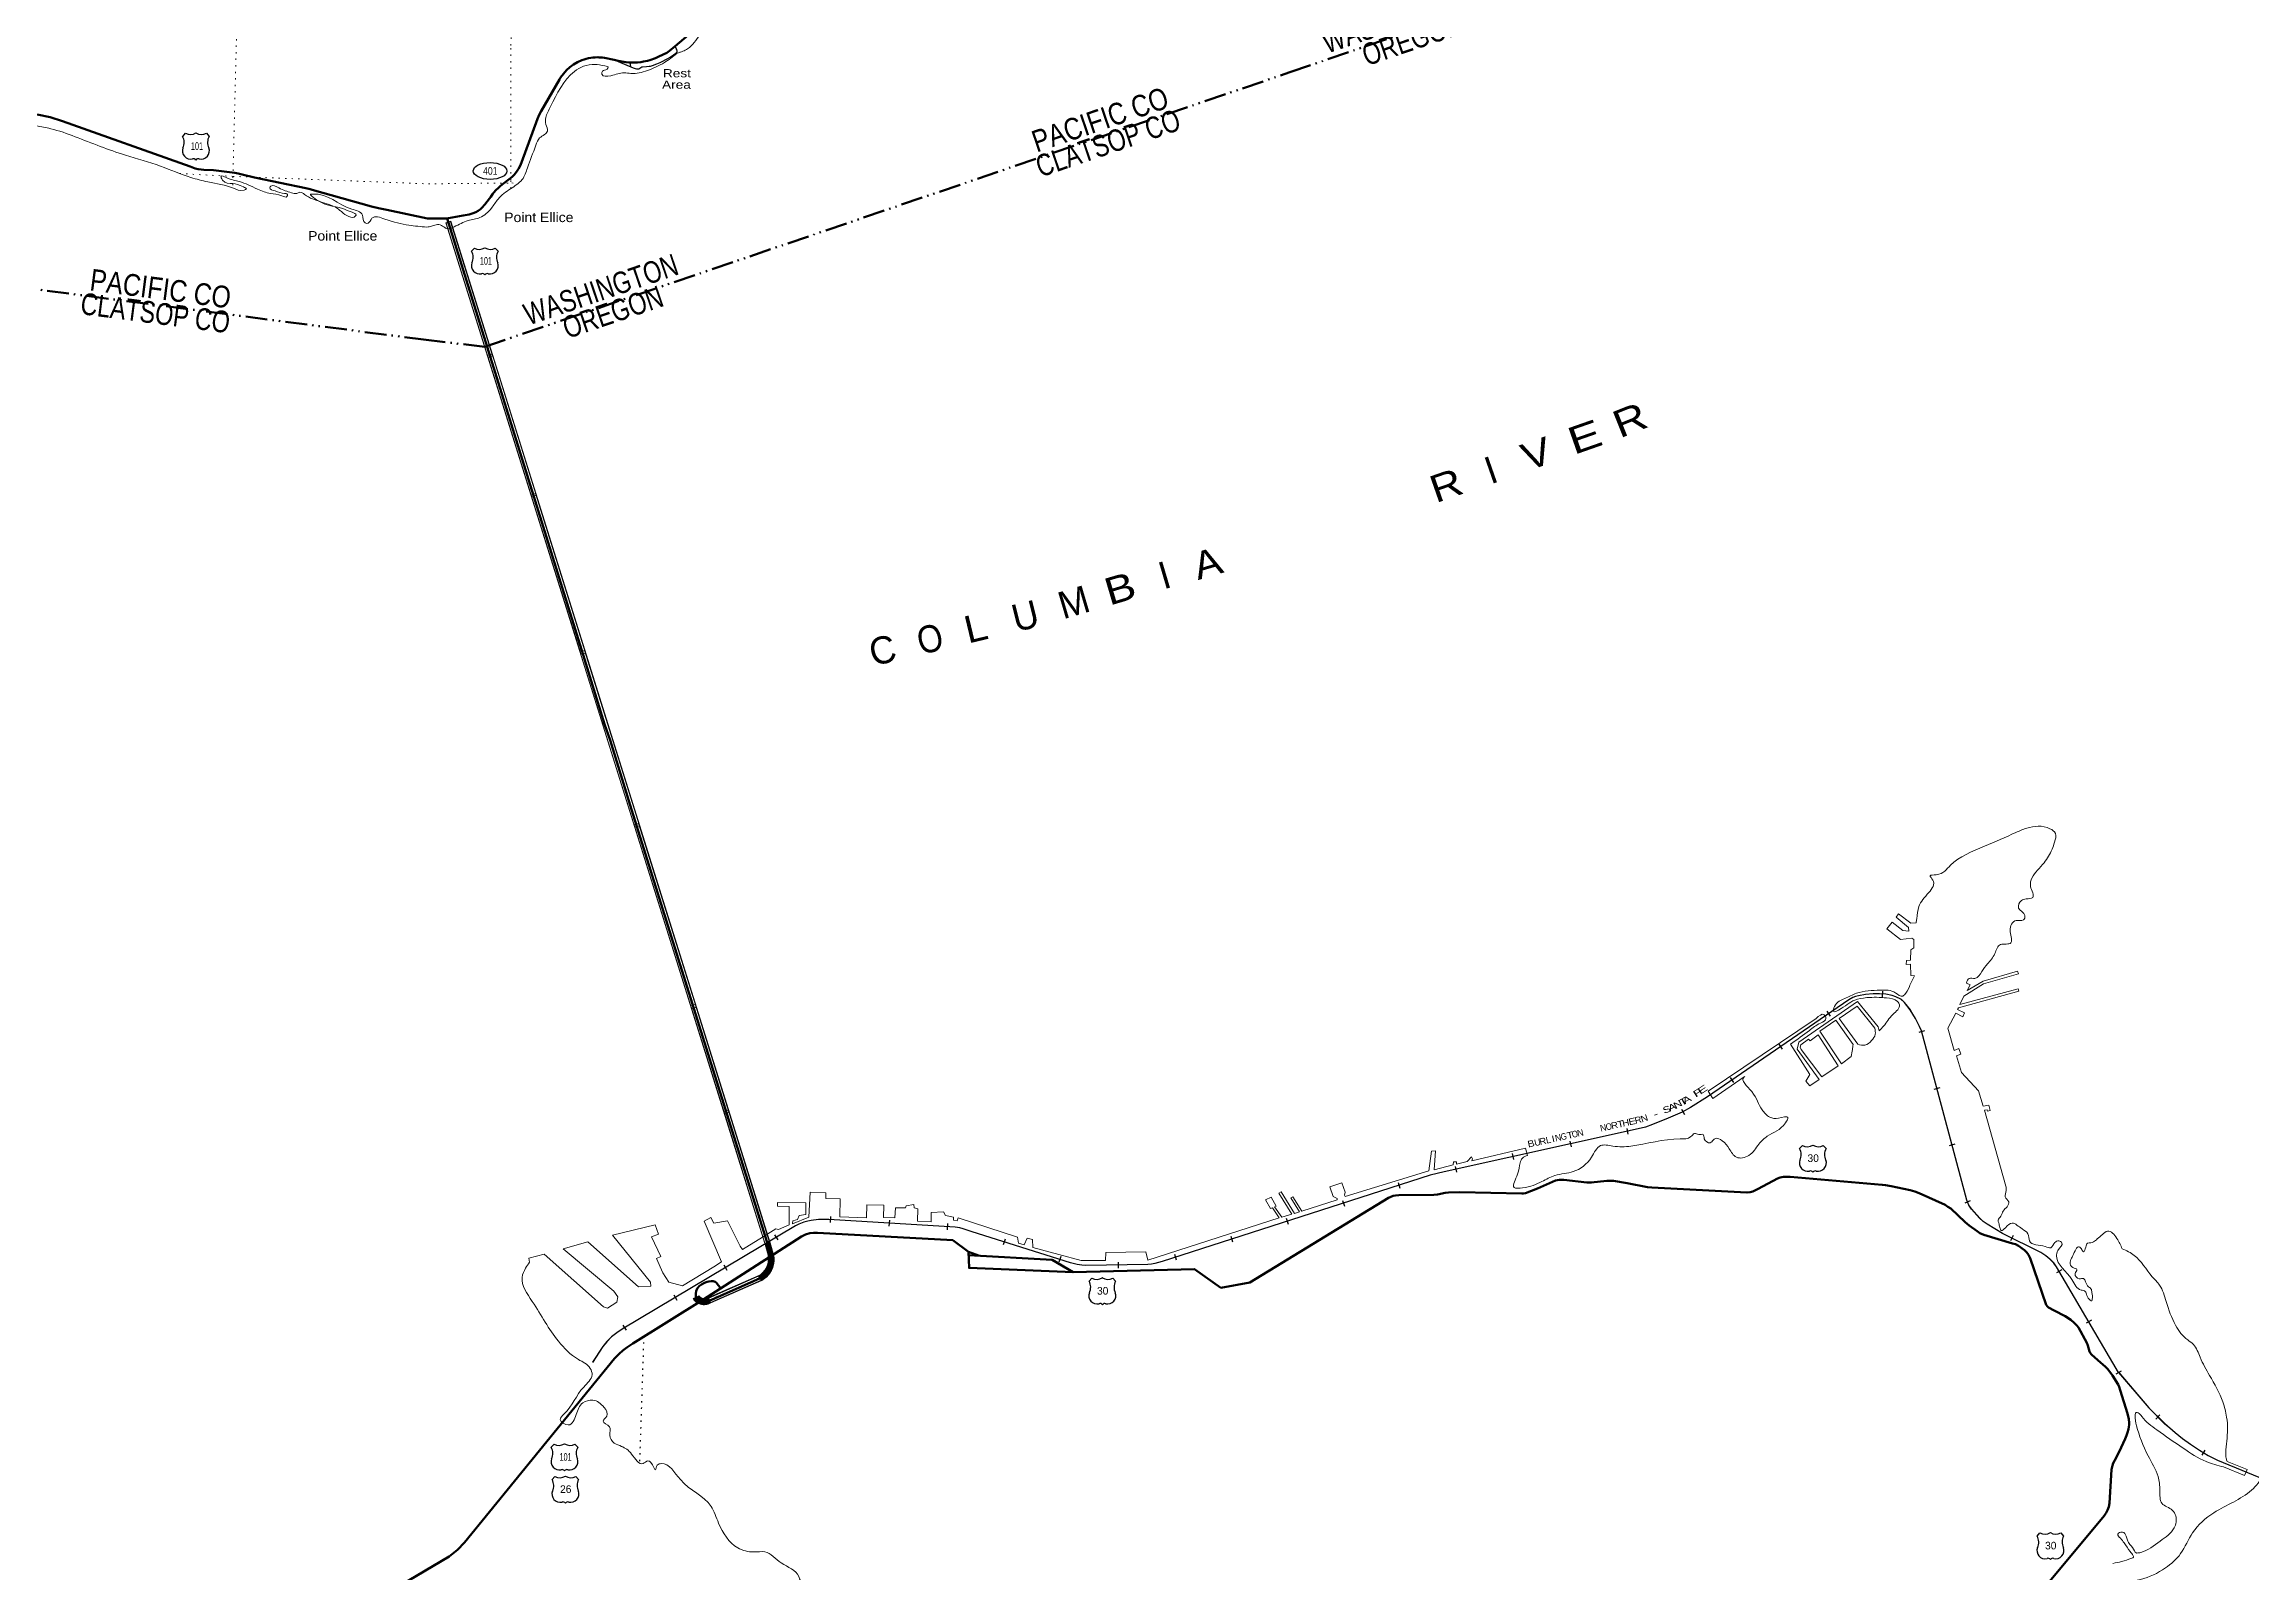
# Model space of a CAD drawing. Header units: feet. Extents: x -762378 to -505285, y -497909 to -353855.
# Drawn here: x -736324 to -695745, y -474349 to -446246 of the extents above; entities that cross this region are included whole.
import ezdxf
from ezdxf.enums import TextEntityAlignment as Align

# ---------------------------------------------------------------- set-up
doc = ezdxf.new("R2010")
doc.units = ezdxf.units.FT
doc.header["$LTSCALE"] = 80
doc.linetypes.add('DASH_DOUBLE_DOT', pattern=[9.2, 5, -1.2, 0.3, -1.2, 0.3, -1.2])
doc.linetypes.add('DOTTED', pattern=[1.5, 0.3, -1.2])
for name, color, linetype, lineweight in [('10', 7, 'DASH_DOUBLE_DOT', 70), ('16', 7, 'Continuous', 25), ('17', 7, 'Continuous', 25), ('20', 7, 'Continuous', 70), ('23', 7, 'Continuous', 70), ('24', 7, 'Continuous', 25), ('34', 7, 'Continuous', 25), ('39', 7, 'Continuous', 13), ('55', 7, 'DOTTED', 100), ('57', 7, 'Continuous', 13), ('6', 7, 'DOTTED', 25), ('7', 7, 'DOTTED', 13)]:
    doc.layers.add(name, color=color, linetype=linetype, lineweight=lineweight)
for name, color, linetype in [('12', 7, 'Continuous'), ('41', 7, 'Continuous'), ('42', 7, 'Continuous'), ('45', 7, 'Continuous')]:
    doc.layers.add(name, color=color, linetype=linetype)

msp = doc.modelspace()

# ---------------------------------------------------------------- hatches: boundary and pattern name
at = {"layer": '57'}
for points in [[(-723012.31, -468498.34), (-723069.12, -468303.43), (-722988.96, -468278.36), (-722921.01, -468510.91)], [(-723193.21, -468892.74), (-723142.47, -468862.02), (-723111.13, -468834.37), (-723072.88, -468791.29), (-723044.44, -468744.92), (-723032.76, -468721.1), (-723022.06, -468691.23), (-723009.22, -468639.07), (-723006.38, -468583.85), (-723006.5, -468537.14), (-723012.31, -468498.34), (-722921.01, -468510.91), (-722911.82, -468564.26), (-722914.95, -468620.29), (-722918.44, -468653.59), (-722931.11, -468706.44), (-722945.66, -468749.56), (-722962.55, -468786.38), (-722994.28, -468835.51), (-723046.09, -468898.43), (-723086.84, -468933.57), (-723144.43, -468968.48)], [(-724293.98, -469264.1), (-724269.26, -469286.9), (-724236.96, -469307.1), (-724214.83, -469313.68), (-724193.39, -469315.38), (-724176.96, -469315.07), (-724109.38, -469296.73), (-724073.48, -469378.16), (-724120.51, -469399.05), (-724144.44, -469405.37), (-724184.76, -469412.36), (-724211.24, -469412.32), (-724238.71, -469408.62), (-724262.42, -469402.29), (-724288.48, -469391.87), (-724311.77, -469379.46), (-724332.84, -469365.23), (-724359.99, -469340.19), (-724375.16, -469322.4), (-724384.36, -469307.33)]]:
    msp.add_hatch(color=256, dxfattribs=at).paths.add_polyline_path(points)

# ---------------------------------------------------------------- linework, layer by layer
at = {"layer": '10', "lineweight": 60}
msp.add_line((-713424.89, -446761.83), (-697302.47, -441245.49), dxfattribs=at)
at = {"layer": '10'}
msp.add_lwpolyline([(-746830.91, -445703.24), (-742837.59, -449925.25), (-729348.9, -451678)], dxfattribs=at)
at = {"layer": '10', "lineweight": 60}
msp.add_lwpolyline([(-729348.9, -451678), (-728227.14, -451809.13), (-713430.49, -446763.75)], dxfattribs=at)
at = {"layer": '16'}
for p, q in [((-733778.36, -447941.67), (-733727.05, -447882.91)), ((-733535.29, -447876.94), (-733535.57, -447877.14)), ((-733343.2, -447882.82), (-733291.81, -447941.67)), ((-728467.5, -450053.23), (-728416.19, -449994.47)), ((-728224.43, -449988.5), (-728224.71, -449988.7)), ((-728032.34, -449994.38), (-727980.95, -450053.23)), ((-704057.15, -466549.2), (-704005.84, -466490.44)), ((-703814.08, -466484.47), (-703814.36, -466484.67)), ((-703621.99, -466490.35), (-703570.6, -466549.2)), ((-717116.98, -468987.84), (-717065.67, -468929.08)), ((-716873.91, -468923.11), (-716874.19, -468923.31)), ((-716681.82, -468928.99), (-716630.43, -468987.84)), ((-727003.25, -472040.53), (-726951.94, -471981.77)), ((-726760.18, -471975.8), (-726760.46, -471976)), ((-726568.09, -471981.68), (-726516.7, -472040.53)), ((-726986.73, -472634.42), (-726935.42, -472575.66)), ((-726743.66, -472569.69), (-726743.94, -472569.89)), ((-726551.57, -472575.57), (-726500.18, -472634.42)), ((-699690.73, -473672.15), (-699639.42, -473613.39)), ((-699447.66, -473607.42), (-699447.94, -473607.62)), ((-699255.57, -473613.3), (-699204.18, -473672.15))]:
    msp.add_line(p, q, dxfattribs=at)
for centre, radius, start, end in [((-733971.34, -448052.3), 222.05, 332.97043, 29.75871), ((-733635.97, -447725.25), 182.07, 239.97227, 303.45418), ((-733434.19, -447725.75), 181.52, 236.33975, 300.08743), ((-733434.2, -447725.25), 182.07, 236.54582, 236.59441), ((-733098.84, -448052.3), 222.05, 150.24129, 207.02957), ((-733632.15, -448207.2), 151.42, 159.09177, 283.81923), ((-733438.03, -448207.2), 151.42, 256.18077, 20.90823), ((-728325.11, -449836.81), 182.07, 239.97227, 303.45418), ((-728123.33, -449837.31), 181.52, 236.33975, 300.08743), ((-728123.34, -449836.81), 182.07, 236.54582, 236.59441), ((-728321.29, -450318.76), 151.42, 159.09177, 283.81923), ((-728660.48, -450163.86), 222.05, 332.97043, 29.75871), ((-728127.17, -450318.76), 151.42, 256.18077, 20.90823), ((-727787.98, -450163.86), 222.05, 150.24129, 207.02957), ((-704250.13, -466659.83), 222.05, 332.97043, 29.75871), ((-703914.76, -466332.78), 182.07, 239.97227, 303.45418), ((-703712.98, -466333.28), 181.52, 236.33975, 300.08743), ((-703712.99, -466332.78), 182.07, 236.54582, 236.59441), ((-703377.63, -466659.83), 222.05, 150.24129, 207.02957), ((-703910.94, -466814.73), 151.42, 159.09177, 283.81923), ((-703716.82, -466814.73), 151.42, 256.18077, 20.90823), ((-717309.96, -469098.47), 222.05, 332.97043, 29.75871), ((-716974.59, -468771.42), 182.07, 239.97227, 303.45418), ((-716772.81, -468771.92), 181.52, 236.33975, 300.08743), ((-716772.82, -468771.42), 182.07, 236.54582, 236.59441), ((-716437.46, -469098.47), 222.05, 150.24129, 207.02957), ((-716970.77, -469253.37), 151.42, 159.09177, 283.81923), ((-716776.65, -469253.37), 151.42, 256.18077, 20.90823), ((-726857.04, -472306.06), 151.42, 159.09177, 283.81923), ((-727196.23, -472151.16), 222.05, 332.97043, 29.75871), ((-726860.86, -471824.11), 182.07, 239.97227, 303.45418), ((-726659.08, -471824.61), 181.52, 236.33975, 300.08743), ((-726659.09, -471824.11), 182.07, 236.54582, 236.59441), ((-726662.92, -472306.06), 151.42, 256.18077, 20.90823), ((-726323.73, -472151.16), 222.05, 150.24129, 207.02957), ((-727179.71, -472745.05), 222.05, 332.97043, 29.75871), ((-726844.34, -472418), 182.07, 239.97227, 303.45418), ((-726642.56, -472418.5), 181.52, 236.33975, 300.08743), ((-726642.57, -472418), 182.07, 236.54582, 236.59441), ((-726307.21, -472745.05), 222.05, 150.24129, 207.02957), ((-726840.52, -472899.95), 151.42, 159.09177, 283.81923), ((-726646.4, -472899.95), 151.42, 256.18077, 20.90823), ((-699544.52, -473937.68), 151.42, 159.09177, 283.81923), ((-699883.71, -473782.78), 222.05, 332.97043, 29.75871), ((-699548.34, -473455.73), 182.07, 239.97227, 303.45418), ((-699346.56, -473456.23), 181.52, 236.33975, 300.08743), ((-699346.57, -473455.73), 182.07, 236.54582, 236.59441), ((-699350.4, -473937.68), 151.42, 256.18077, 20.90823), ((-699011.21, -473782.78), 222.05, 150.24129, 207.02957)]:
    msp.add_arc(centre, radius, start, end, dxfattribs=at)
for centre, major_axis, start_param, end_param in [((-733576.81, -448406.02), (-19.56, 51.67), 4.95877769, 6.28318531), ((-733493.36, -448406.02), (19.56, 51.67), 0, 1.32637542), ((-728265.95, -450517.58), (-19.56, 51.67), 4.95877769, 6.28318531), ((-728182.5, -450517.58), (19.56, 51.67), 0, 1.32637542), ((-703855.6, -467013.55), (-19.56, 51.67), 4.95877769, 6.28318531), ((-703772.15, -467013.55), (19.56, 51.67), 0, 1.32637542), ((-716915.43, -469452.19), (-19.56, 51.67), 4.95877769, 6.28318531), ((-716831.98, -469452.19), (19.56, 51.67), 0, 1.32637542), ((-726801.7, -472504.88), (-19.56, 51.67), 4.95877769, 6.28318531), ((-726718.25, -472504.88), (19.56, 51.67), 0, 1.32637542), ((-726785.18, -473098.77), (-19.56, 51.67), 4.95877769, 6.28318531), ((-726701.73, -473098.77), (19.56, 51.67), 0, 1.32637542), ((-699489.18, -474136.5), (-19.56, 51.67), 4.95877769, 6.28318531), ((-699405.73, -474136.5), (19.56, 51.67), 0, 1.32637542)]:
    msp.add_ellipse(centre, major_axis=major_axis, ratio=0.929097, start_param=start_param, end_param=end_param, dxfattribs=at)
at = {"layer": '17'}
msp.add_ellipse((-728126.54, -448576.98), major_axis=(-309.24, 1), ratio=0.500121, dxfattribs=at)
at = {"layer": '20'}
for p, q in [((-729278.48, -449452.88), (-728916.39, -449449.77)), ((-719333.2, -468449.41), (-719152.03, -468516.94))]:
    msp.add_line(p, q, dxfattribs=at)
for points in [[(-729278.48, -449452.88), (-730026.39, -449292.85), (-730179.3, -449261.97), (-730309.48, -449229.85), (-731397.63, -448921.23), (-731436.27, -448909.54), (-731512.25, -448892.99), (-732456.53, -448695.15), (-732685.65, -448639.11), (-732709.72, -448633.23), (-732735.65, -448627.17), (-732757.59, -448622.04), (-732819.07, -448613.58), (-733212.57, -448562.69), (-733387.84, -448555.22), (-733389.95, -448555.25), (-733436.94, -448552.46), (-733493.41, -448543.66), (-733548.65, -448528.99), (-733639.68, -448497.62), (-735987.44, -447663.89), (-736215.83, -447590.03), (-736450.69, -447540.46)], [(-724044.47, -469324.18), (-723173.94, -468938.04), (-723168.23, -468935.07), (-723132.48, -468913.64), (-723099.16, -468888.59), (-723068.64, -468860.19), (-723041.25, -468828.76), (-723017.31, -468794.64), (-722997.06, -468758.21), (-722980.73, -468719.85), (-722968.49, -468680), (-722960.49, -468639.09), (-722956.81, -468597.57), (-722957.49, -468555.89), (-722962.53, -468514.51), (-722971.86, -468473.88), (-725528.45, -460314.2), (-725919.51, -459040.52), (-726026.2, -458749.96), (-726416.25, -457471.39), (-728916.39, -449449.77)], [(-717411.13, -468823.58), (-715177.25, -468765.47), (-714694.37, -469109.11), (-714163.64, -469011.26), (-711610.96, -467454.91), (-711525.96, -467420.88), (-711484.31, -467412.11), (-711426.15, -467407.89), (-710777.89, -467400.84), (-710712.74, -467394.56), (-710575.36, -467364.53), (-710508.88, -467355.09), (-710305.27, -467352.9), (-709165.06, -467376.9), (-709132.33, -467372.63), (-709097.26, -467366.05), (-708877.99, -467283.68), (-708542.79, -467138.16), (-708509.81, -467127.01), (-708472.54, -467122.62), (-708426.51, -467122.62), (-708393.36, -467123.87), (-707966.36, -467170.46), (-707888.38, -467173.07), (-707599.04, -467142.36), (-707528.54, -467139.23), (-707476.29, -467144.56), (-707228.37, -467186.94), (-706854.61, -467259.56), (-706771.57, -467267.36), (-705026.77, -467358.27), (-704966.49, -467350.69), (-704916.07, -467335.34), (-704817, -467288.15), (-704464.15, -467099.17), (-704411.92, -467080.95), (-704354.92, -467069.98), (-704293.55, -467065.6), (-704229.6, -467068.11), (-702538.26, -467213.71), (-702477.49, -467223.49), (-702376.66, -467241.03), (-702023.76, -467313.4), (-701938.27, -467337.53), (-701859.44, -467366.32), (-701384.8, -467585.35), (-701330, -467618.25), (-701277.96, -467653.59), (-701013.1, -467902.54), (-700942.03, -467960.36), (-700795.16, -468070.01), (-700744.75, -468102.9), (-700671.09, -468132.41), (-700141.41, -468291.29), (-700091.54, -468309.05), (-700036.74, -468335.37), (-699963.59, -468384.43), (-699922.76, -468416.51), (-699878.92, -468462.56), (-699848.23, -468502.04), (-699817.04, -468564.61), (-699523.82, -469420.93), (-699508.48, -469447.24), (-699484.97, -469472.14), (-699376.22, -469526.49), (-699174.71, -469632.58), (-699070.08, -469699.44), (-699008.71, -469752.07), (-698959.4, -469803.39), (-698930.89, -469839.8), (-698777.34, -470117.35), (-698756.63, -470166.56), (-698730.33, -470278.41), (-698719.37, -470302.53), (-698694.51, -470335.19), (-698575.4, -470438.09), (-698432.22, -470561.31), (-698394.04, -470601.57), (-698307.79, -470723.26), (-698199.79, -470888.39)], [(-730079.46, -474761.98), (-728881.85, -474045.95), (-728724.03, -473923.14), (-728597.57, -473791.59), (-725843.27, -470409.51), (-725755.06, -470320.05), (-725688.21, -470260.85), (-725613.68, -470203.83), (-725501.29, -470129.84), (-724215.16, -469330.99), (-722402.91, -468167.3), (-722327.95, -468131.43), (-722247.83, -468107.09), (-722183.28, -468098.53), (-722110.6, -468096.34), (-719621.99, -468232.63), (-719333.2, -468449.41)], [(-719333.2, -468449.41), (-719324.16, -468743.64), (-717411.13, -468823.58)], [(-717411.13, -468823.58), (-717795.49, -468596.09), (-719331.45, -468506.47)], [(-724347.98, -469214.73), (-724341.41, -469170.86), (-724319.49, -469120.43), (-724280.03, -469074.37), (-724243.26, -469045.04), (-724183.58, -469015.16), (-724139.73, -469000.9), (-724109.06, -468993.23), (-724058.63, -468986.65), (-724025.16, -468988.9), (-723988.98, -468999.87), (-723969.24, -469014.13), (-723887.29, -469120.46)], [(-724044.47, -469324.18), (-724121.29, -469352.92), (-724146.5, -469360.05), (-724159.46, -469363.85), (-724187.97, -469366.04), (-724232.45, -469364.42), (-724253.37, -469361.15), (-724275.65, -469355.08), (-724290.09, -469348.54), (-724303.03, -469338.63), (-724321.39, -469318.86), (-724335.91, -469293.67), (-724343.6, -469271.74), (-724347.98, -469238.85), (-724347.98, -469214.73)], [(-698199.79, -470888.39), (-698181.41, -470930.92), (-698163.46, -470988.28), (-698031.29, -471416.84), (-698007.8, -471526.56), (-697999.36, -471592.66), (-697999.36, -471627.83), (-698002.88, -471663.69), (-698009.91, -471707.29), (-698028.88, -471768.48), (-698045.75, -471821.92), (-698071.05, -471888.03), (-698144.15, -472046.96), (-698240.58, -472236)], [(-698240.58, -472236), (-698293, -472331.07), (-698308.35, -472374.93), (-698323.69, -472447.3), (-698360.73, -473066.28), (-698376.3, -473138.1), (-698400.41, -473197.31), (-698424.52, -473245.56), (-698461.7, -473303.1), (-699466.33, -474506.02)]]:
    msp.add_lwpolyline(points, dxfattribs=at)
at = {"layer": '23'}
for points in [[(-724881.05, -446404.27), (-724830.32, -446366.08), (-724728.36, -446280.92)], [(-724728.36, -446280.92), (-724409.2, -446014.35)], [(-728916.39, -449449.77), (-728891.39, -449445.32), (-728619.56, -449396.97), (-728514.26, -449375.4), (-728436.94, -449352.02), (-728390.64, -449331.93), (-728346.7, -449307.11), (-728305.58, -449277.84), (-728267.76, -449244.42), (-728233.63, -449207.24), (-728222.7, -449193.5), (-728138.91, -449086.11), (-728115.46, -449051.4), (-728082.76, -449003.64), (-728028.99, -448938.32), (-727968.69, -448878.98), (-727937.15, -448850.73), (-727719.67, -448682.98), (-727682.65, -448646.16), (-727640.48, -448595.51), (-727603.83, -448540.72), (-727573.12, -448482.41), (-727548.66, -448421.21), (-727255.67, -447615.71), (-727227.73, -447547.95), (-727189.86, -447477.17), (-726852.99, -446894.01), (-726830.64, -446857.47), (-726780.87, -446788.89), (-726724.2, -446725.89), (-726661.25, -446669.16), (-726592.73, -446619.32), (-726519.36, -446576.91), (-726441.97, -446542.41), (-726401.15, -446528.23), (-726361.39, -446516.18), (-726320.92, -446506.29), (-726278.51, -446498.52), (-726241.22, -446492.91), (-726194.25, -446489.62), (-726146.82, -446487.29), (-726119.81, -446488.09), (-726107.51, -446488.63), (-726061.24, -446492.64), (-726025.23, -446498.4), (-725844.63, -446535.23)], [(-725844.63, -446535.23), (-725772.05, -446550.03), (-725633.21, -446575.62), (-725579.6, -446581.49), (-725552.2, -446582.41)], [(-725552.2, -446582.41), (-725534.71, -446583), (-725419.58, -446580.43), (-725355.5, -446573.99), (-725305.36, -446565.83), (-725236.76, -446552.05), (-725193.29, -446539.37), (-725084.59, -446501.34), (-725024.67, -446475.26), (-724881.05, -446404.27)]]:
    msp.add_lwpolyline(points, dxfattribs=at)
at = {"layer": '24'}
for p, q in [((-725844.63, -446535.23), (-725542.57, -446663.96)), ((-725542.57, -446663.96), (-725552.2, -446582.41))]:
    msp.add_line(p, q, dxfattribs=at)
for points in [[(-724710.72, -446409.62), (-724704.65, -446403.41), (-724700.14, -446398), (-724694.72, -446391.23), (-724690.44, -446384), (-724689.31, -446381.07), (-724688.86, -446378.14), (-724689.48, -446370.97), (-724692.69, -446356.47), (-724696.86, -446344.15), (-724704.82, -446324.1), (-724714.83, -446305), (-724728.36, -446280.92)], [(-725542.57, -446663.96), (-725499.11, -446682.37), (-725460.6, -446694.15), (-725434.66, -446699.24), (-725412.47, -446700.57), (-725391.07, -446698.43), (-725373.96, -446688.8), (-725354.7, -446672.74), (-725339.45, -446664.45), (-725324.2, -446661.5), (-725255.74, -446654.01), (-725204.39, -446650.8), (-725177.65, -446648.66), (-725142.35, -446640.09), (-725064.26, -446610.12), (-725001.14, -446584.43), (-724953.01, -446560.89), (-724908.08, -446536.27), (-724863.15, -446510.58), (-724819.29, -446482.75), (-724710.72, -446409.62)]]:
    msp.add_lwpolyline(points, dxfattribs=at)
at = {"layer": '34'}
for p, q in [((-702531.64, -463652.64), (-702541.02, -463762.85)), ((-703555.65, -464021.97), (-703493.15, -464113.23)), ((-704438.86, -464629.9), (-704376.37, -464721.16)), ((-701759.03, -464384.31), (-701865.88, -464412.88)), ((-705336.22, -465241.19), (-705273.73, -465332.46)), ((-701481.12, -465433.93), (-701587.98, -465462.5)), ((-706229.07, -465825.35), (-706174.82, -465921.74)), ((-707235.95, -466177.02), (-707212.11, -466285.03)), ((-709343.23, -466642.13), (-709319.39, -466750.14)), ((-708282.4, -466410.66), (-708258.56, -466518.67)), ((-701201.68, -466469.09), (-701308.54, -466497.66)), ((-710389.68, -466875.77), (-710365.84, -466983.78)), ((-711439.11, -467170.48), (-711405.27, -467275.78)), ((-721872.76, -467797.47), (-721879.53, -467907.87)), ((-720789.16, -467866.5), (-720795.93, -467976.91)), ((-713493.66, -467830.61), (-713459.83, -467935.92)), ((-712459.12, -467500.95), (-712425.29, -467606.26)), ((-700921.42, -467509.94), (-701023.2, -467553.23)), ((-722898.12, -468134.49), (-722841.45, -468229.48)), ((-719718.8, -467929.5), (-719725.57, -468039.9)), ((-718660.86, -468212.32), (-718694.25, -468317.77)), ((-714513.67, -468161.09), (-714479.84, -468266.39)), ((-700131.93, -468144.38), (-700180.99, -468243.52)), ((-723831.9, -468688.57), (-723775.22, -468783.56)), ((-717637.89, -468533.53), (-717671.28, -468638.98)), ((-716584.12, -468635.73), (-716582.7, -468746.33)), ((-715548.21, -468490.75), (-715514.38, -468596.05)), ((-699238.74, -468777.53), (-699334.17, -468833.47)), ((-724751.34, -469240.18), (-724694.67, -469335.17)), ((-725685.12, -469794.26), (-725628.45, -469889.25)), ((-698694.3, -469701.24), (-698789.73, -469757.17)), ((-698147.5, -470639.3), (-698242.93, -470695.23)), ((-697512.41, -471521.31), (-697434.02, -471443.28)), ((-696658.25, -472185.53), (-696600.1, -472091.43))]:
    msp.add_line(p, q, dxfattribs=at)
at = {"layer": '34', "lineweight": 13}
for points in [[(-698193.1, -470667.3), (-699332.87, -468722.74), (-699385.8, -468652.44), (-699459.84, -468578.36), (-699531.41, -468519.1), (-699621.09, -468459.74), (-700325.03, -468111.44), (-700607.46, -467936.36), (-700682.73, -467888.21), (-700747.45, -467828.9), (-700898.68, -467659.81), (-700946.8, -467586.96), (-700984.79, -467497.63), (-701816.76, -464385.61), (-701852.21, -464304.71), (-701925.35, -464158.45), (-702021.6, -464000.41), (-702130.19, -463862.14), (-702193.12, -463804.12), (-702285.67, -463758.43), (-702357.24, -463733.74), (-702470.77, -463711.52), (-702586.76, -463701.64), (-702702.76, -463704.11), (-702843.43, -463716.45), (-702974.24, -463738.68), (-703031, -463753.49), (-703076.66, -463769.55), (-703154.4, -463815.22), (-705753.09, -465594.64), (-706062.59, -465793.04), (-706218.39, -465880.73), (-706474.81, -465991.28), (-706761.34, -466107.9), (-706889.68, -466152.34), (-707078.73, -466199.78), (-710589.17, -466974.59), (-710845.83, -467038.79), (-715772.08, -468621.61), (-715910.29, -468661.11), (-715969.35, -468675.88), (-716036.85, -468682.19), (-717177.42, -468696.87), (-717249.57, -468690.99), (-717337.84, -468679.58), (-717460, -468648.72), (-719269.03, -468075.85), (-719431.92, -468024), (-719495.67, -468006.41), (-719577.53, -467994.37), (-721900.56, -467851.98), (-721982.57, -467852.39), (-722088.7, -467852.39), (-722223.87, -467867.59), (-722285.57, -467879.94), (-722362.64, -467901.78), (-722389.79, -467911.65), (-722451.49, -467936.34), (-722517.19, -467969.52), (-725701.77, -469869.53), (-725796.83, -469935.18), (-725895.55, -470009.26), (-725984.39, -470098.15), (-726058.09, -470188.63), (-726246.15, -470478.42)], [(-698193.21, -470668.7), (-697639.69, -471313.92), (-697347.85, -471607.09), (-697156.65, -471770.54), (-697018.64, -471880), (-696872.85, -471983.52), (-696708.25, -472091.74), (-696548.35, -472190.55), (-696374.34, -472279.95), (-695377.32, -472689.31)]]:
    msp.add_lwpolyline(points, dxfattribs=at)
at = {"layer": '34'}
for points in [[(-698194.05, -470667.86), (-699333.79, -468723.35), (-699386.63, -468653.16), (-699460.58, -468579.17), (-699532.07, -468519.98), (-699621.64, -468460.7), (-700325.56, -468112.4), (-700608.05, -467937.29), (-700683.4, -467889.09), (-700748.23, -467829.67), (-700899.55, -467660.48), (-700947.77, -467587.48), (-700985.83, -467497.99), (-701817.8, -464385.97), (-701853.21, -464305.18), (-701926.31, -464158.98), (-702022.51, -464001.04), (-702131, -463862.89), (-702193.75, -463805.04), (-702286.09, -463759.45), (-702357.53, -463734.8), (-702470.92, -463712.61), (-702586.8, -463702.74), (-702702.7, -463705.21), (-702843.29, -463717.54), (-702974.01, -463739.76), (-703030.68, -463754.54), (-703076.19, -463770.55), (-703153.81, -463816.15), (-705752.48, -465595.56), (-706062.02, -465793.98), (-706217.9, -465881.72), (-706474.38, -465992.29), (-706760.95, -466108.93), (-706889.37, -466153.4), (-707078.48, -466200.85), (-710588.92, -466975.66), (-710845.53, -467039.85), (-715771.76, -468622.66), (-715910.01, -468662.17), (-715969.16, -468676.97), (-716036.79, -468683.29), (-717177.46, -468697.97), (-717249.69, -468692.08), (-717338.05, -468680.66), (-717460.3, -468649.78), (-719269.36, -468076.9), (-719432.23, -468025.05), (-719495.9, -468007.49), (-719577.64, -467995.47), (-721900.59, -467853.08), (-721982.57, -467853.49), (-722088.64, -467853.49), (-722223.7, -467868.68), (-722285.31, -467881.01), (-722362.3, -467902.83), (-722389.4, -467912.68), (-722451.04, -467937.34), (-722516.66, -467970.48), (-725701.17, -469870.46), (-725796.19, -469936.07), (-725894.83, -470010.09), (-725983.57, -470098.89), (-726057.2, -470189.28), (-726245.23, -470479.02)], [(-698192.38, -470667.98), (-697638.88, -471313.17), (-697347.1, -471606.28), (-697155.95, -471769.69), (-697017.98, -471879.12), (-696872.23, -471982.61), (-696707.66, -472090.81), (-696547.81, -472189.59), (-696373.88, -472278.95), (-695376.84, -472688.32)]]:
    msp.add_lwpolyline(points, dxfattribs=at)
at = {"layer": '39'}
msp.add_line((-703650.13, -465232.24), (-703345.58, -465026.42), dxfattribs=at)
for points in [[(-701917.34, -462398.08), (-702014, -462406.64), (-702236.6, -462235.28), (-702280.93, -462294.65), (-702055, -462485.45), (-702047.38, -462551.97), (-702159.35, -462539.91), (-702358.53, -462386.2), (-702453.25, -462507.24), (-702203.55, -462706.93), (-701995.75, -462678.28), (-701956.53, -462703.79), (-701956.05, -462856.36), (-702015.64, -462894.36), (-702020.61, -463086.89), (-702095.15, -463094.24), (-702096.91, -463163.65), (-702021.3, -463161.13), (-702012.68, -463366.19), (-701946.74, -463374.59)], [(-700266.32, -467241.02), (-700657.26, -465843.89), (-700611.93, -465835.98), (-700606.11, -465859.26), (-700555.18, -465847.62), (-700578.46, -465748.67), (-700681.78, -465767.59), (-700770.91, -465490.52), (-701081.82, -465152.12), (-701175.8, -464845.77), (-701092.86, -464815.21), (-701128.04, -464710.85), (-701215.55, -464743.83), (-701335.18, -464334.04), (-701188.82, -464062.3), (-701054.3, -464124.76), (-701023.99, -464056.2), (-701152.12, -463991.36), (-701139.07, -463963.73), (-700025.89, -463656.56), (-700040.4, -463613.88), (-701114.77, -463902.38), (-701040.79, -463744.45), (-700675.36, -463520.75), (-700034.44, -463339.09), (-700050.67, -463288.32), (-700684.7, -463471.41), (-700978.63, -463641.66), (-700920.81, -463536), (-700989.96, -463505.4)], [(-703751.7, -464158.67), (-705739.27, -465494.22), (-705651.7, -465625.84), (-705075.32, -465231.09)], [(-702593.56, -464383.06), (-702615.15, -464314.03), (-702993.65, -463846.74), (-704070.64, -464594.82), (-704105.29, -464720.03), (-703699.01, -465277.94), (-703867.8, -465397.27), (-703945.95, -465307.9), (-703867.27, -465186.28), (-704225.76, -464631.87)], [(-703073.06, -464636.76), (-703392.07, -464189.68), (-703686.39, -464389.84), (-703284.62, -464990.46), (-703107.05, -464854.33)], [(-702676.24, -464337.93), (-702997.64, -463930.5), (-703329.41, -464157.5), (-702990.01, -464631.74)], [(-703345.58, -465026.42), (-703716.43, -464459.04), (-703862.84, -464566.17), (-703893.97, -464538.96), (-704034.22, -464642.3), (-704049.71, -464681.89), (-704031.19, -464724.71), (-703650.13, -465232.24)], [(-709060.14, -466675.35), (-709093.36, -466539.66), (-710081.57, -466777.06), (-710068.01, -466735.4), (-710088.9, -466702.53), (-710167.06, -466786.92), (-710363.5, -466834.94), (-710363.1, -466791.01), (-710421.39, -466792.92), (-710426.07, -466850.94), (-710773.95, -466938.8), (-710749.2, -466588.41), (-710821.66, -466593.83), (-710873.13, -466961.33), (-712409.78, -467431.9), (-712424.8, -467403.25), (-712412.96, -467353.49), (-712472.7, -467176.14), (-712690.96, -467254.72), (-712628.59, -467432.04), (-712559.51, -467464.64), (-712560, -467490.45), (-713204.62, -467701.44), (-713374.87, -467436.61), (-713412.18, -467451.99), (-713251.01, -467712.73), (-713342.39, -467741.56), (-713585.04, -467347.41), (-713630.97, -467368.21), (-713389.42, -467755.28), (-713577.13, -467810.57), (-713706.64, -467622.86), (-713677.54, -467608.31), (-713769.1, -467441.14), (-713873.98, -467491.9), (-713782.82, -467653.43), (-713745.93, -467640.32), (-713622.39, -467823.81), (-716037.31, -468599.97), (-716073.88, -468446.1), (-716807.06, -468459.83), (-716818.46, -468607.97), (-717262.09, -468608.04), (-717675.66, -468498.8), (-718148.72, -468369.35), (-718155.36, -468220.57), (-718254.6, -468198.36), (-718309.9, -468320.59), (-718416.67, -468285.43), (-718435.04, -468175.08), (-719524.05, -467824), (-719543.98, -467875.47), (-719609.78, -467863.06), (-719611.9, -467810.8), (-719755.37, -467781.54), (-719794.99, -467711.86), (-720018.25, -467723.9), (-720022.58, -467894.25), (-720272.86, -467882.61), (-720264.8, -467658.81), (-720332.23, -467636.31), (-720336.14, -467577.95), (-720477.56, -467602.97), (-720491.12, -467638.15), (-720677.49, -467635.91), (-720686.11, -467824.4), (-720895.65, -467818.58), (-720888.61, -467590.17), (-721201.56, -467584.92), (-721211.41, -467820.04), (-721700.33, -467805.49), (-721691.39, -467474.94), (-721956.43, -467464.99), (-721956.43, -467360.23), (-722242.92, -467350.69), (-722267.83, -467811.31), (-722571.1, -467931.03), (-722565.2, -467879.05), (-722478.82, -467853.51), (-722447.22, -467780.93), (-722324.58, -467760.38), (-722326.3, -467546.41), (-722845.51, -467542.12), (-722846.51, -467609.97), (-722630.16, -467614.87), (-722627.96, -467949.06), (-722823.76, -468034.34), (-722877.6, -468024.37), (-723123.47, -468178.67)], [(-723123.47, -468178.67), (-723485.62, -468405.94), (-723531.55, -468344.07), (-723765.15, -467876.79), (-724016.12, -467923.14), (-724068.47, -467816.87), (-724193.45, -467886.64), (-723875.25, -468632.79), (-724016.99, -468722.03), (-724589.77, -469072.75), (-724840.33, -469007.52), (-724950.35, -468830.93), (-725071.35, -468569.63), (-724987.63, -468530.49)], [(-724987.63, -468530.49), (-725160.61, -468169.28), (-725029.15, -468125.52), (-725090.98, -467948.66), (-725874.82, -468141.23), (-725179.57, -469007.35), (-725170.02, -469075.94), (-725401.36, -469089.69), (-726328.83, -468261.37), (-726783.13, -468389.54), (-725855.92, -469169.66), (-725781.52, -469276.73), (-725799.11, -469374.45), (-725972.57, -469481.79), (-726043.1, -469460.01), (-727136.02, -468489.24), (-727415.81, -468565.47), (-727404.46, -468640.15)], [(-696197.85, -472303.01), (-695828.34, -472450.97), (-695877.61, -472557.7), (-696264.66, -472402.13)]]:
    msp.add_lwpolyline(points, dxfattribs=at)
for points in [[(-713128.56, -437041.05), (-713197.82, -437197.86), (-713288.96, -437423.95), (-713474.88, -437839.67), (-713548.11, -438099.78), (-713534.73, -438331.47), (-713587, -438535.22), (-713638.03, -438696.75), (-713711.28, -438998.48), (-713934.16, -439251.85), (-713930.2, -439253.97), (-714281.11, -439477.67), (-714624.04, -439496.41), (-715115.27, -439352.17), (-715346.82, -439270.99), (-715437.96, -439270.99), (-715588.06, -439335.15), (-715733.3, -439550.42), (-715908.42, -439616.02), (-716168.97, -439572.65), (-716447.83, -439466.42), (-716637.01, -439392.83), (-716811.79, -439377.97), (-717009.82, -439400.7), (-717215.98, -439356.81), (-717215.93, -439354.8), (-717477.6, -439385.85), (-717619.77, -439436.9), (-718046.29, -439768.75), (-718326.99, -440016.72), (-718450.94, -440177.17), (-718749.87, -440625.71), (-718888.9, -440851.71), (-718882.92, -440853.88), (-719160.92, -441270.69), (-719495.06, -441816.7), (-719682.56, -442030.8), (-719853.83, -442102.54), (-720067.71, -442188.31), (-721019.18, -442392.52), (-721966.25, -442577.57), (-722415.4, -442684.25), (-722586.73, -442779.06), (-722794.52, -442979.63), (-722907.53, -443223.96), (-722962.21, -443464.63), (-722920.55, -443740.18), (-722883.7, -443857.87), (-722829.35, -443927.75), (-722754.95, -443931.81), (-722721.13, -444015.21), (-722698.72, -444144.57), (-722755.34, -444221.46), (-722851.39, -444269.11), (-722917.01, -444309.55), (-722979.3, -444442.61), (-723306.71, -444925.12), (-723478.05, -445154.86), (-723882.7, -445617.98), (-724271.49, -446072.69), (-724496.56, -446332.03), (-724584.61, -446375.74), (-724640.24, -446394.81), (-724689.04, -446410.49)], [(-739216.48, -445947.01), (-738977.7, -446095.47), (-738803.68, -446245.38), (-738646.93, -446432.86), (-738486.16, -446682.67), (-738344.44, -446837.58), (-738044.51, -447133.88), (-737570.63, -447519.89), (-737333.23, -447635.66), (-737132.76, -447649.96), (-736470.8, -447746.92), (-736203.24, -447799.43), (-735755.91, -447947.86), (-734828.48, -448287.87), (-734187.92, -448488.49), (-733627.97, -448696.61), (-733317.09, -448776.57), (-732844.65, -448893.67), (-732650.91, -448929.83), (-732605.98, -448907.16), (-732663.03, -448869.26), (-732858.01, -448808.99), (-733046.84, -448744.89), (-733070.62, -448671.92), (-732978.99, -448696.86), (-732734.28, -448772.73), (-732401.11, -448909.56), (-732166.63, -448991.13), (-731953.07, -449035.94), (-731861, -449046.84), (-731853.69, -449006.95), (-731905.37, -448989.28), (-732080.72, -448943.66), (-732175.27, -448884.53), (-732156.24, -448855.03), (-732010.61, -448887.67), (-731778.4, -448977.2), (-731682.31, -448988.23), (-731625.4, -448967.94), (-731536.29, -449008.85), (-731392.26, -449091.61), (-730916.05, -449279.06), (-730861.26, -449324.91), (-730600.55, -449403.29), (-730592.01, -449387.51), (-730664.67, -449335.08), (-730843.27, -449265.28), (-731396.87, -449047.32), (-731427.71, -449006.23), (-731399.41, -449001.1), (-730670.9, -449278.7), (-730473.45, -449387.21), (-730423.88, -449533.22), (-730371.76, -449536.86), (-730298.55, -449446.85), (-730063.96, -449462.22), (-729619.49, -449574.44), (-729289.13, -449610.86)], [(-724689.04, -446410.49), (-724697.59, -446417.92), (-724924.19, -446584.59), (-725236.59, -446729.9), (-725541.7, -446785.16), (-725663.7, -446772.73), (-725910.53, -446826.07), (-726072.12, -446798.17), (-726061.99, -446740.32), (-725976.41, -446705.26), (-725957.13, -446671.83), (-726016.4, -446645.61), (-726198.11, -446618.99), (-726412.14, -446653.44), (-726578.16, -446747.82), (-727019.14, -447394.36), (-727102.74, -447596.09), (-727101.24, -447720.6), (-727073.67, -447846.05), (-727128.12, -447908.32), (-727216.65, -447969.37), (-727287.82, -448105.31), (-727439.35, -448519.39), (-727539.57, -448736.58), (-727752.38, -448903.56), (-727980.1, -449094.08), (-728104.64, -449262.22), (-728313.59, -449433.35), (-728532.43, -449489.7), (-728785.45, -449603.03), (-728811.35, -449615.57)], [(-728811.35, -449615.57), (-728910.41, -449642.41), (-728978.2, -449604.12), (-729067.03, -449562.78), (-729119.45, -449568.92), (-729206.6, -449591.88), (-729289.33, -449610.85)], [(-700989.96, -463505.4), (-700940.8, -463422.87), (-700836.33, -463420.61), (-700707.24, -463292.77), (-700603.84, -463153.98), (-700468.48, -462964.14), (-700362.06, -462797.35), (-700174.24, -462765.98), (-700166.23, -462655.86), (-700189.93, -462534.57), (-700079.07, -462355.9), (-699942.24, -462346.77), (-699917.2, -462265.38), (-700032.62, -462126.73), (-699981.42, -461988.06), (-699892.04, -461959.16), (-699772.67, -461933.35), (-699811.44, -461729.21), (-699785.79, -461575.57), (-699564.82, -461294.47), (-699417.33, -461046.86), (-699370.5, -460918.07), (-699352.58, -460756.13), (-699455.78, -460668.1), (-699883.01, -460658.73), (-700082.67, -460739.86), (-700659.91, -460992.07), (-701284.81, -461340.91), (-701546.03, -461514.17), (-701659.24, -461536.19), (-701607.8, -461612.31), (-701682.32, -461840.47), (-701864.4, -462100.89), (-701902.62, -462324.33), (-701917.34, -462398.08)], [(-701946.74, -463374.59), (-702040.22, -463571.95), (-702132.09, -463725.22), (-702162.97, -463746.19), (-702289.38, -463689.44), (-702578.54, -463636.87), (-703012.19, -463694.77), (-703226.39, -463788.17), (-703416.42, -463935.89), (-703429.94, -464031.76), (-703341.05, -464003.25), (-703044.2, -463819.91), (-702824.42, -463774.55), (-702459.26, -463779.67), (-702258.97, -463847.11), (-702220.91, -463904.69), (-702343.8, -464082.93), (-702514.18, -464297.6), (-702593.56, -464383.06)], [(-704225.76, -464631.87), (-703878.06, -464376.94), (-703674.42, -464241.75), (-703572.92, -464155.08), (-703608.61, -464087.55), (-703751.7, -464158.67)], [(-703073.06, -464636.76), (-703087.87, -464728.58), (-703107.05, -464854.33)], [(-702676.24, -464337.93), (-702666.2, -464448.69), (-702734.65, -464564.66), (-702856.05, -464646.6), (-702990.01, -464631.74)], [(-705067.08, -465225.36), (-705075.32, -465231.09), (-704938.57, -465500.98), (-704746.02, -465837.12), (-704606.33, -465970.62), (-704442.45, -465990.58), (-704273.32, -465976.59), (-704315.05, -466075.46), (-704651.21, -466322.3), (-704805.01, -466467.31), (-704989.21, -466675.45), (-705219.21, -466707.32), (-705352.08, -466551.98), (-705479.3, -466406.88), (-705606.22, -466364.17), (-705643.47, -466394.95), (-705699.35, -466441.11), (-705809.14, -466368.91), (-705830.43, -466291.86), (-705912.7, -466290.91), (-705988.3, -466272.12), (-706056.64, -466329.88), (-706250.84, -466371.06), (-707159.01, -466504.96), (-707492.16, -466502.99), (-707716.69, -466494.91), (-707882.99, -466707.72), (-708217.8, -466972.67), (-708553.64, -467044.88), (-708792.49, -467154.71), (-709150.05, -467272.3), (-709304.27, -467262.73), (-709241.34, -467022.11), (-709193.46, -466809.05), (-709152.32, -466726.23), (-709060.14, -466675.35)], [(-698128, -468389.41), (-698225.49, -468199.77), (-698397.33, -468067.12), (-698491.87, -468127.95), (-698585.14, -468208.9), (-698655.41, -468264.58), (-698706.18, -468280.82), (-698762.68, -468288.82), (-698797.52, -468363.84), (-698840.6, -468444.59), (-698884.67, -468386.8), (-698929.69, -468355.07), (-698994.6, -468429.01), (-699048.93, -468543.48), (-699084.5, -468638.55), (-699035.87, -468736.65), (-698958.92, -468773.55), (-698991.75, -468848.64), (-698916.84, -468941.67), (-698840.52, -468940.41), (-698763.05, -469073.67), (-698702.72, -469126.03), (-698683.21, -469196.99), (-698677.63, -469319.64), (-698684.58, -469345.48), (-698753.15, -469298.85), (-698791.91, -469205.12), (-698806.85, -469174.47), (-698882.23, -469149.67), (-699051.96, -468958.88), (-699335.47, -468529.14), (-699309.49, -468421.68), (-699236.09, -468279.8), (-699293.14, -468247.63), (-699366.4, -468275.1), (-699440.13, -468370.8), (-699543.79, -468351.01), (-699829.06, -468246.39), (-699860.42, -468114.79), (-699967.62, -468026.62), (-700150.43, -467919.66), (-700273.91, -468003.54), (-700350.05, -468054.99), (-700378.16, -467999.78), (-700397.23, -467916.8), (-700407.29, -467862.24), (-700356.64, -467793.8), (-700314.98, -467696.94), (-700243.91, -467619.21), (-700214.43, -467525.93), (-700277.46, -467437.34), (-700259.21, -467321.57), (-700266.32, -467241.02)], [(-727404.46, -468640.15), (-727476.62, -468747.96), (-727538.94, -468916.34), (-727352.31, -469360.66), (-726872.94, -470090.53), (-726505.67, -470424.93), (-726286.82, -470589.39), (-726252.87, -470705.03), (-726405.65, -470932.37), (-726771.02, -471431.9), (-726836.78, -471528.39), (-726689.93, -471630.72), (-726546.48, -471439.17), (-726424.29, -471224.77), (-726237.81, -471175.29), (-726031.82, -471307.16), (-725983.51, -471469.49), (-726051.01, -471559.39), (-725934.29, -471661.96), (-725927.93, -471818.76), (-725844.82, -471962.27), (-725710.53, -472023.31), (-725526.96, -472164.41), (-725314.55, -472340.68), (-725226.45, -472291.66), (-725171.27, -472319.75), (-725085.85, -472455.31), (-725054.66, -472370.11), (-724983.33, -472340.57), (-724630.65, -472634.3), (-724066.36, -473126.35), (-723926.99, -473434.48), (-723574.12, -473888.8), (-723281.82, -473965.57), (-723075.04, -473964.99), (-722775.22, -474166.49), (-722452.95, -474412.95), (-722421.92, -474498.38), (-722114.81, -474720.21), (-722023.89, -474870.02), (-722039.33, -475074.21), (-721965.29, -475191.3), (-721748.92, -475203.11), (-721501.25, -475181.92), (-721441.7, -475089.72), (-721373.4, -474977.76), (-721160.39, -474971.38), (-720924.55, -475110.36), (-720778.41, -475232.05), (-720651.09, -475208.53), (-720619.73, -475340.13), (-720437.77, -475414.94), (-720390.34, -475490.92), (-720200.33, -475509.81), (-719998.04, -475466.91)], [(-698128, -468389.41), (-697905.04, -468511.79), (-697577.04, -468904.03), (-697441, -469060.26), (-697321.17, -469360.26), (-697145.1, -469798.12), (-697047.06, -469949.24), (-696923.97, -470067.03), (-696817.95, -470150.27), (-696696.26, -470386.21), (-696521.19, -470719.88), (-696278.29, -471207.78), (-696207.98, -471484.29), (-696190.39, -471709.17), (-696223.03, -472142.92), (-696215.89, -472243.29), (-696197.57, -472303.93)], [(-696264.66, -472402.13), (-696583.06, -472302.65), (-697009.64, -472055.77), (-697491.92, -471721.12), (-697763.95, -471476.76), (-697836.16, -471404.53), (-697870.15, -471399.53), (-697887.47, -471443.09), (-697865.24, -471646.07), (-697652.22, -472195.2), (-697468.45, -472575.2), (-697435.91, -472838.58), (-697396.43, -473070.11), (-697203.4, -473199.97), (-697144.1, -473301.87), (-697172.6, -473523.4), (-697428.57, -473764.3), (-697786.04, -473974.19), (-697856.61, -473984.14), (-697872.6, -473981.67), (-697899.65, -473944.82), (-697986.57, -473826.08), (-698030.51, -473748.67), (-698054.39, -473671.85), (-698124.59, -473599.68), (-698209.96, -473635.24), (-698162, -473712.77), (-698094.16, -473796.89), (-697982.31, -473956.42), (-697926.33, -474034.19), (-697919, -474058.44), (-697951.74, -474079.52), (-698138.29, -474142.16), (-698298.14, -474175.07)], [(-691555.64, -476554.64), (-692053.95, -476357.75), (-692872.85, -475929.09), (-693391.41, -475599.39), (-693639.44, -475219.51), (-694201.77, -474251.48), (-694916.55, -473000.54), (-695213.06, -472561.15), (-695226.22, -472460.6), (-695279.38, -472354.87), (-695415.81, -472350.87), (-695539.92, -472545.56), (-695748.89, -472827.91), (-696441.65, -473244.32), (-696833.79, -473611.45), (-697053.75, -473995.65), (-697334.42, -474257.86), (-697790.38, -474470.87), (-698308.94, -474504.76)]]:
    msp.add_spline(points, degree=3, dxfattribs=at)
at = {"layer": '55'}
for centre, radius, start, end in [((-723348.19, -468585.88), 392.12, 298.42191, 9.09089), ((-726812.05, -469522.91), 3979.62, 14.60341, 17.87606), ((-740604.68, -430636.5), 42079.22, 293.10744, 294.48401), ((-724183.99, -469180.62), 189.09, 219.24736, 300.81756)]:
    msp.add_arc(centre, radius, start, end, dxfattribs=at)
at = {"layer": '57'}
for p, q in [((-728943.51, -449530.63), (-723074.37, -468313.46)), ((-726469.11, -457422.51), (-725464.53, -460637.45)), ((-722910.48, -468518.46), (-722978.75, -468284.06)), ((-723017.54, -468509.03), (-723074.36, -468313.97)), ((-724112.61, -469289.41), (-723190.53, -468882.81)), ((-724070.25, -469385.48), (-723133.51, -468972.41)), ((-724395.81, -469303.94), (-724292.54, -469254.55))]:
    msp.add_line(p, q, dxfattribs=at)
for points in [[(-728943.51, -449530.63), (-728848.07, -449500.78), (-722978.93, -468283.61)], [(-725384.05, -460613.41), (-726390.93, -457391.11), (-726469.11, -457422.51)], [(-723017.54, -468509.03), (-723014.5, -468537.58), (-723014.38, -468583.65), (-723017.17, -468637.9), (-723029.73, -468688.92), (-723040.14, -468717.98), (-723051.46, -468741.06), (-723079.33, -468786.51), (-723116.79, -468828.69), (-723147.28, -468855.59), (-723190.53, -468882.81)], [(-722910.48, -468518.46), (-722903.79, -468563.9), (-722906.97, -468620.93), (-722910.54, -468654.95), (-722923.41, -468708.66), (-722938.21, -468752.52), (-722955.52, -468790.24), (-722987.81, -468840.24), (-723040.35, -468904.04), (-723082.07, -468940.02), (-723133.51, -468972.41)], [(-724395.81, -469303.94), (-724381.66, -469327.11), (-724365.77, -469345.75), (-724337.82, -469371.52), (-724315.9, -469386.32), (-724291.86, -469399.14), (-724264.94, -469409.9), (-724240.28, -469416.48), (-724211.78, -469420.32), (-724184.08, -469420.36), (-724142.73, -469413.19), (-724118, -469406.66), (-724083.57, -469392.21), (-724070.25, -469385.48)], [(-724292.54, -469254.55), (-724264.39, -469280.51), (-724233.64, -469299.74), (-724213.36, -469305.77), (-724193.15, -469307.37), (-724178.11, -469307.09), (-724113.91, -469289.56), (-724112.61, -469289.41)]]:
    msp.add_lwpolyline(points, dxfattribs=at)
for points in [[(-728933.49, -449535.87), (-728853.33, -449510.8), (-728082.52, -451977.58), (-728160.88, -452008.42)], [(-728092.36, -451946.1), (-728174.15, -451965.95), (-727358.94, -454574.83), (-727282.26, -454538.62)], [(-727370.53, -454537.73), (-727291.84, -454507.96), (-726375.51, -457440.47), (-726455.72, -457465.38)], [(-726469.11, -457422.51), (-726390.93, -457391.11), (-725384.05, -460613.41), (-725464.53, -460637.45)], [(-725477.24, -460596.78), (-725396.76, -460572.74), (-724340.82, -463952.05), (-724418.19, -463986.02)], [(-724437.23, -463925.09), (-724358.17, -463896.5), (-723737.93, -465881.45), (-723815.26, -465915.57)], [(-723827.6, -465876.08), (-723751.2, -465839), (-722988.96, -468278.36), (-723069.12, -468303.43)], [(-723012.31, -468498.34), (-723069.12, -468303.43), (-722988.96, -468278.36), (-722921.01, -468510.91)], [(-723193.21, -468892.74), (-723142.47, -468862.02), (-723111.13, -468834.37), (-723072.88, -468791.29), (-723044.44, -468744.92), (-723032.76, -468721.1), (-723022.06, -468691.23), (-723009.22, -468639.07), (-723006.38, -468583.85), (-723006.5, -468537.14), (-723012.31, -468498.34), (-722921.01, -468510.91), (-722911.82, -468564.26), (-722914.95, -468620.29), (-722918.44, -468653.59), (-722931.11, -468706.44), (-722945.66, -468749.56), (-722962.55, -468786.38), (-722994.28, -468835.51), (-723046.09, -468898.43), (-723086.84, -468933.57), (-723144.43, -468968.48)], [(-724109.32, -469296.63), (-723193.21, -468892.74), (-723144.43, -468968.48), (-724073.48, -469378.16), (-724109.05, -469296.91)], [(-724293.98, -469264.1), (-724269.26, -469286.9), (-724236.96, -469307.1), (-724214.83, -469313.68), (-724193.39, -469315.38), (-724176.96, -469315.07), (-724109.38, -469296.73), (-724073.48, -469378.16), (-724120.51, -469399.05), (-724144.44, -469405.37), (-724184.76, -469412.36), (-724211.24, -469412.32), (-724238.71, -469408.62), (-724262.42, -469402.29), (-724288.48, -469391.87), (-724311.77, -469379.46), (-724332.84, -469365.23), (-724359.99, -469340.19), (-724375.16, -469322.4), (-724384.36, -469307.33)]]:
    msp.add_lwpolyline(points, close=True, dxfattribs=at)
at = {"layer": '6'}
msp.add_line((-725374.12, -472294.02), (-725297.42, -470003.21), dxfattribs=at)
at = {"layer": '7'}
msp.add_line((-732853.93, -448812.68), (-732852.74, -448892.22), dxfattribs=at)
for points in [[(-726251, -400622.05), (-726366.37, -401410.81), (-726689.98, -406774.8), (-726922.32, -411978.35), (-727150.26, -417238.36), (-727399.27, -422529.96), (-727598.94, -427718.32), (-727760.06, -432966.08), (-727740.52, -438303.28), (-727678.28, -443605.4), (-727745.97, -446317.7)], [(-732790.86, -446152.55), (-732855.91, -448680.65), (-732855.14, -448732.37)], [(-727745.97, -446317.7), (-727746.93, -448753.2), (-727743.79, -448895.41)], [(-733834.29, -448625.17), (-732853.77, -448676.7), (-729260.79, -448814.32)], [(-729260.79, -448814.32), (-727728.08, -448797.72), (-727618.65, -448803.74)]]:
    msp.add_lwpolyline(points, dxfattribs=at)

# ---------------------------------------------------------------- texts
at = {"layer": '10', "width": 0.8}
for s, rotation, p in [('WASHINGTON', 18.886, (-712743.81, -446423.15)), ('OREGON', 18.886, (-712012.66, -446651.8)), ('WASHINGTON', 18.828, (-727421.64, -451420.41)), ('OREGON', 18.828, (-726706.75, -451666.26))]:
    msp.add_text(s, height=400, rotation=rotation, dxfattribs=at).set_placement(p)
at = {"layer": '12'}
for s, rotation, width, p in [('PACIFIC CO', 18.828, 0.85, (-718081.63, -448240.21)), ('CLATSOP CO', 18.828, 0.8, (-718011.51, -448698.48)), ('PACIFIC CO', 352.596, 0.85, (-735500.63, -450770.15)), ('CLATSOP CO', 352.596, 0.8, (-735672.67, -451206.58))]:
    msp.add_text(s, height=400, rotation=rotation, dxfattribs=dict(at, width=width)).set_placement(p)
at = {"layer": '16', "width": 0.6}
for p in [(-733515.49, -448188.71), (-728204.64, -450300.27), (-726740.39, -472287.57)]:
    msp.add_text('101', height=140, dxfattribs=at).set_placement(p, align=Align.CENTER)
at = {"layer": '16'}
for s, p in [('30', (-703807.53, -466794.98)), ('30', (-716867.36, -469233.62)), ('26', (-726737.11, -472880.2)), ('30', (-699441.11, -473917.93))]:
    msp.add_text(s, height=140, dxfattribs=at).set_placement(p, align=Align.CENTER)
at = {"layer": '17', "width": 0.85}
msp.add_text('401', height=140, dxfattribs=at).set_placement((-728123.64, -448645.29), align=Align.CENTER)
at = {"layer": '34'}
for s, rotation, width, p in [('F', 32.661, 1.85, (-705895.54, -465567.73)), ('E', 32.661, 1.7, (-705810.12, -465513.34)), ('S', 23.321, 1.35, (-706477.56, -465884.76)), ('A', 25.321, 1.35, (-706376.92, -465841.41)), ('N', 29.321, 1.35, (-706267.78, -465786.56)), ('T', 29.374, 1.7, (-706164.69, -465735)), ('A', 29.374, 1.45, (-706100.43, -465700.85)), ('T', 12.447, 1.25, (-708263.34, -466360.76)), ('O', 12.447, 0.9, (-708175.74, -466340.62)), ('O', 12.447, 0.9, (-707552.01, -466202.95)), ('R', 12.447, 1.1, (-707447.29, -466179.84)), ('T', 12.447, 1.25, (-707337.02, -466155.5)), ('H', 12.447, 1.1, (-707240.19, -466133.34)), ('E', 12.447, 1.25, (-707123.94, -466107.68)), ('R', 14.085, 1.1, (-707011.72, -466079.75)), ('N', 19.1, 1.15, (-706892.84, -466048.77)), ('-', 22.147, 1.6, (-706681.53, -465968.64)), ('B', 12.447, 1.2, (-708981.41, -466516.27)), ('R', 12.447, 1.1, (-708765.51, -466471.08)), ('L', 12.447, 1.05, (-708662.32, -466449.38)), ('I', 12.447, 1.2, (-708573.41, -466428.4)), ('G', 12.447, 0.9, (-708380.58, -466385.83))]:
    msp.add_text(s, height=120, rotation=rotation, dxfattribs=dict(at, width=width)).set_placement(p, align=Align.CENTER)
for s, p in [('N', (-708075.18, -466318.43)), ('N', (-707654.43, -466225.57)), ('U', (-708863.59, -466492.44)), ('N', (-708482.99, -466408.44))]:
    msp.add_text(s, height=120, rotation=12.447, dxfattribs=at).set_placement(p, align=Align.CENTER)
at = {"layer": '41'}
for s, rotation, width, p in [('E', 19.262, 1.35, (-707925.16, -453701.16)), ('R', 21.816, 1.25, (-707084.13, -453384.37)), ('V', 19.262, 1.2, (-708811.94, -454011.04)), ('R', 19.262, 1.2, (-710472.15, -454591.19)), ('A', 16.487, 1.15, (-714870.93, -456027.21)), ('B', 16.487, 1.25, (-716478.56, -456491.34)), ('O', 13.437, 0.9, (-719984.42, -457419.95)), ('L', 13.437, 1.1, (-719143.52, -457219.05))]:
    msp.add_text(s, height=500, rotation=rotation, dxfattribs=dict(at, width=width)).set_placement(p, align=Align.CENTER)
for s, rotation, p in [('I', 19.262, (-709649.92, -454310.77)), ('I', 16.487, (-715660.56, -456245.78)), ('U', 13.971, (-718229.93, -456998.4)), ('M', 16.487, (-717328.34, -456742.85)), ('C', 13.437, (-720855.96, -457628.16))]:
    msp.add_text(s, height=500, rotation=rotation, dxfattribs=at).set_placement(p, align=Align.CENTER)
at = {"layer": '42', "width": 1.1}
msp.add_text('Point Ellice', height=175, dxfattribs=at).set_placement((-727231.58, -449516.86), align=Align.CENTER)
msp.add_text('Point Ellice', height=175, dxfattribs=at).set_placement((-731473.47, -449857.13))
at = {"layer": '45', "width": 1.25}
for s, p in [('Rest', (-724693.33, -446855.24)), ('Area', (-724701.88, -447065.04))]:
    msp.add_text(s, height=150, dxfattribs=at).set_placement(p, align=Align.CENTER)

doc.saveas('drawing.dxf')
